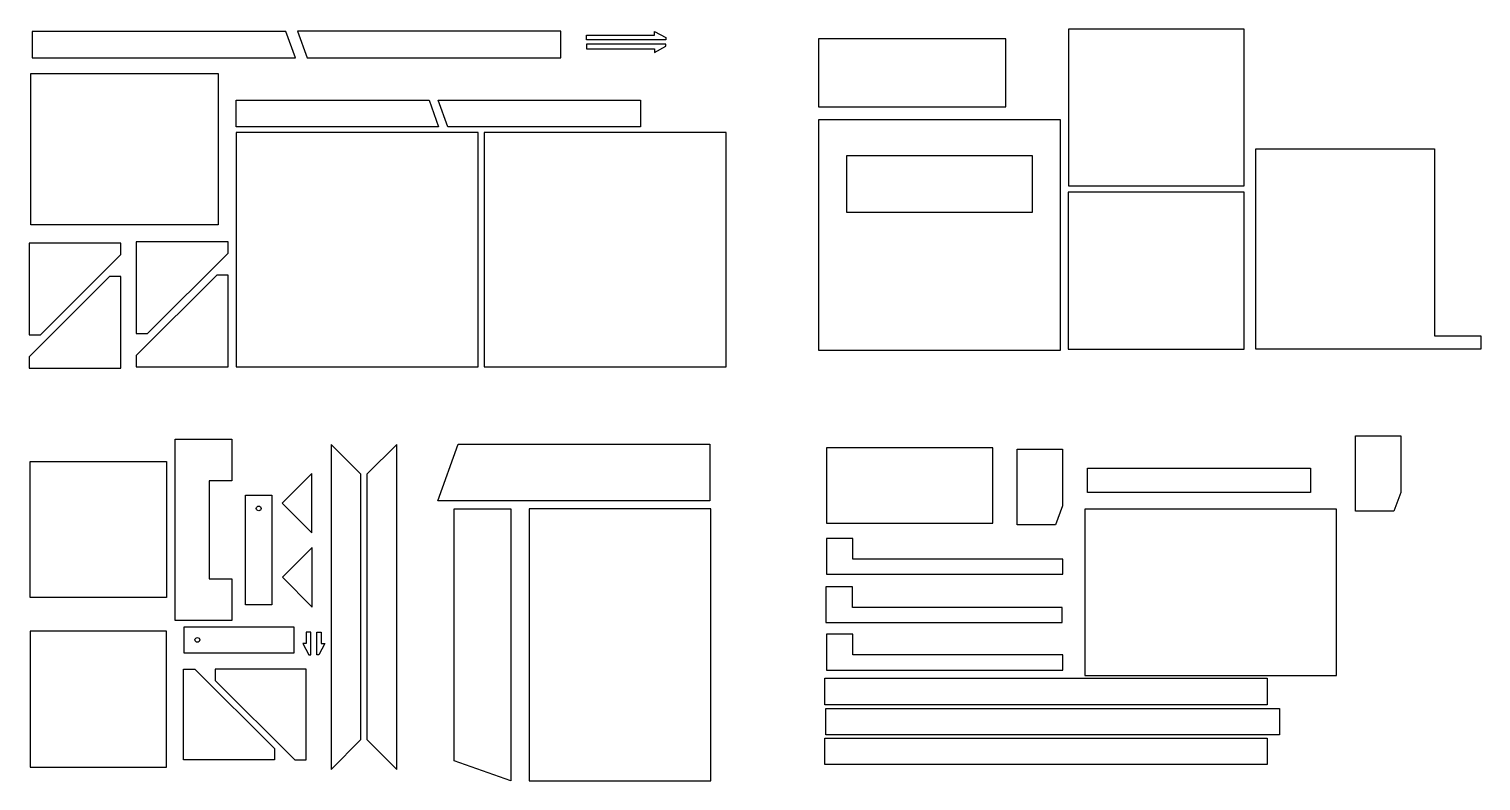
# Model space of a CAD drawing. Header units: inches. Extents: x 522 to 5398, y 384 to 2911.
import ezdxf

# ---------------------------------------------------------------- set-up
doc = ezdxf.new("R2010")
doc.units = ezdxf.units.IN
doc.header["$MEASUREMENT"] = 0

msp = doc.modelspace()

# ---------------------------------------------------------------- linework, layer by layer
for points in [[(532.9, 2814.2), (1416.6, 2814.2), (1384.9, 2903.1), (532.9, 2903.1)], [(2307.7, 2903.4), (1424, 2903.4), (1455.8, 2814.5), (2307.7, 2814.5)], [(2622.5, 2890.3), (2622.5, 2902.5), (2660.6, 2882), (2660.6, 2875.1), (2393.9, 2875.1), (2393.9, 2890.3)], [(3173.8, 2877.9), (3173.8, 2649.3), (3802.4, 2649.3), (3802.4, 2877.9)], [(4603.2, 2384), (4603.2, 2911), (4012.7, 2911), (4012.7, 2384)], [(2660.6, 2853.1), (2660.6, 2860), (2393.9, 2860), (2393.9, 2844.8), (2622.5, 2844.8), (2622.5, 2832.6)], [(528.7, 2253.1), (528.7, 2761.1), (1157.4, 2761.1), (1157.4, 2253.1)], [(1217.9, 2671.4), (1865.6, 2671.4), (1897.3, 2582.5), (1217.9, 2582.5)], [(2576.2, 2671.4), (2576.2, 2582.5), (1928.5, 2582.5), (1896.8, 2671.4)], [(3173.8, 1831.2), (3986.5, 1831.2), (3986.5, 2605.9), (3173.8, 2605.9)], [(2030.6, 1775.6), (2030.6, 2563), (1217.9, 2563), (1217.9, 1775.6)], [(2863.3, 1775.6), (2863.3, 2563), (2050.6, 2563), (2050.6, 1775.6)], [(4642.8, 2508.4), (5243, 2508.4), (5243, 1879.7), (5398.5, 1879.7), (5398.5, 1835.3), (4642.8, 1835.3)], [(3891.6, 2294.2), (3268.7, 2294.2), (3268.7, 2485.6), (3891.6, 2485.6)], [(4602.8, 1835.3), (4602.8, 2362.3), (4012.3, 2362.3), (4012.3, 1835.3)], [(1190.6, 2196), (882.2, 2196), (882.2, 1887.6), (920.3, 1887.6), (1190.6, 2157.9)], [(830.6, 2191), (522.2, 2191), (522.2, 1882.6), (560.3, 1882.6), (830.6, 2152.9)], [(522.2, 1770.6), (830.6, 1770.6), (830.6, 2079), (792.5, 2079), (522.2, 1808.7)], [(882.2, 1775.6), (1190.6, 1775.6), (1190.6, 2084), (1152.5, 2084), (882.2, 1813.7)], [(1203.1, 1532.4), (1203.1, 1392.7), (1126.9, 1392.7), (1126.9, 1062.5), (1203.1, 1062.5), (1203.1, 922.8), (1012.6, 922.8), (1012.6, 1532.4)], [(1636.9, 1414.7), (1536.9, 1514.7), (1536.9, 422.5), (1636.9, 522.5)], [(1756.9, 1514.7), (1656.9, 1414.7), (1656.9, 522.5), (1756.9, 422.5)], [(1894.7, 1325.4), (1962.9, 1515.9), (2809.1, 1515.9), (2809.1, 1325.4)], [(5129.4, 1543.9), (5129.4, 1353.4), (5106.3, 1289.9), (4977, 1289.9), (4977, 1543.9)], [(3758.9, 1249.8), (3758.9, 1503.8), (3200.1, 1503.8), (3200.1, 1249.8)], [(3840.3, 1499), (3992.7, 1499), (3992.7, 1308.5), (3969.6, 1245), (3840.3, 1245)], [(983.6, 1000.1), (526.4, 1000.1), (526.4, 1457.3), (983.6, 1457.3)], [(1472.1, 1217.4), (1472.1, 1417.4), (1372.1, 1317.4)], [(4076.6, 1435.2), (4825.9, 1435.2), (4825.9, 1352.7), (4076.6, 1352.7)], [(1249.1, 1344), (1338, 1344), (1338, 975.7), (1249.1, 975.7)], [(2140.5, 383.5), (1950, 451.7), (1950, 1297.9), (2140.5, 1297.9)], [(2812, 1297.9), (2202.4, 1297.9), (2202.4, 383.5), (2812, 383.5)], [(4912.9, 738.2), (4912.9, 1297), (4068.3, 1297), (4068.3, 738.2)], [(3200.1, 1078.3), (3993.8, 1078.3), (3993.8, 1129.1), (3289, 1129.1), (3289, 1199), (3200.1, 1199)], [(1473.1, 968.3), (1473.1, 1168.3), (1373.1, 1068.3)], [(3198.6, 1036.6), (3198.6, 916), (3992.4, 916), (3992.4, 966.8), (3287.5, 966.8), (3287.5, 1036.6)], [(983.6, 887.1), (526.4, 887.1), (526.4, 429.9), (983.6, 429.9)], [(1043, 902.1), (1411.3, 902.1), (1411.3, 813.2), (1043, 813.2)], [(1453.3, 883.8), (1453.3, 845.7), (1441.2, 845.7), (1461.7, 807.6), (1468.6, 807.6), (1468.6, 883.8)], [(1503.8, 883.8), (1503.8, 845.7), (1516, 845.7), (1495.5, 807.6), (1488.6, 807.6), (1488.6, 883.8)], [(3200.1, 756.5), (3993.8, 756.5), (3993.8, 807.3), (3289, 807.3), (3289, 877.1), (3200.1, 877.1)], [(1346.2, 454.9), (1041.4, 454.9), (1041.4, 759.7), (1079.5, 759.7), (1346.2, 493)], [(1452.4, 454.9), (1452.4, 759.7), (1147.6, 759.7), (1147.6, 721.6), (1414.3, 454.9)], [(3194.7, 728.7), (4680.6, 728.7), (4680.6, 639.8), (3194.7, 639.8)], [(3197.8, 538.5), (3197.8, 627.4), (4721.8, 627.4), (4721.8, 538.5)], [(3194.4, 527.5), (4680.3, 527.5), (4680.3, 438.6), (3194.4, 438.6)]]:
    msp.add_lwpolyline(points, close=True)
for centre in [(1293.5, 1299.6), (1087.5, 857.7)]:
    msp.add_circle(centre, 8)

doc.saveas('drawing.dxf')
